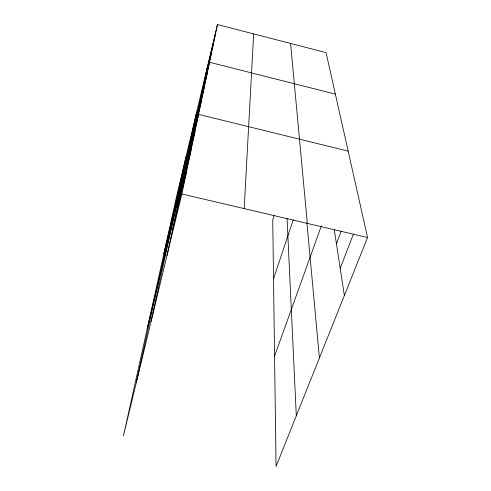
<?xml version="1.0" encoding="UTF-8"?>
<svg xmlns="http://www.w3.org/2000/svg" width="491" height="491" viewBox="0 0 491 491"><rect width="100%" height="100%" fill="white"/><g stroke="black" fill="none" stroke-linecap="round" stroke-linejoin="round"><path stroke-width="0.74" d="M244.187 208.601L253.657 33.904M217.464 24.55L176.355 197.419L123.437 435.91L181.854 193.994L217.464 24.55L326.061 52.623L367.563 237.515L276.052 466.45L272.732 219.95L274.107 215.641M166.995 255.529L207.632 65.886M151.044 321.587L196.627 112.181M136.32 382.575L186.009 156.807M205.576 75.491L215.696 32.971M203.372 85.784L213.794 42.011M200.997 96.85L211.75 51.751M163.804 253.982L209.534 62.271L335.378 94.125M195.682 121.658L207.141 73.668M192.693 135.62L204.538 86.06M189.434 150.811L201.697 99.581M147.22 328.743L198.585 114.391L348.174 151.142M181.86 186.15L195.05 131.207M177.423 206.864L191.128 149.853M172.494 229.856L186.758 170.647M273.524 278.747L293.231 219.919M274.567 356.141L321.366 225.805M336.458 243.837L341.282 231.022M340.202 268.301L353.379 234.262M181.854 193.994L367.563 237.515M334.316 229.849L344.363 295.545M290.58 43.453L307.317 223.399M306.955 223.067L319.402 357.994M287.051 218.421L296.3 415.791"/></g></svg>
